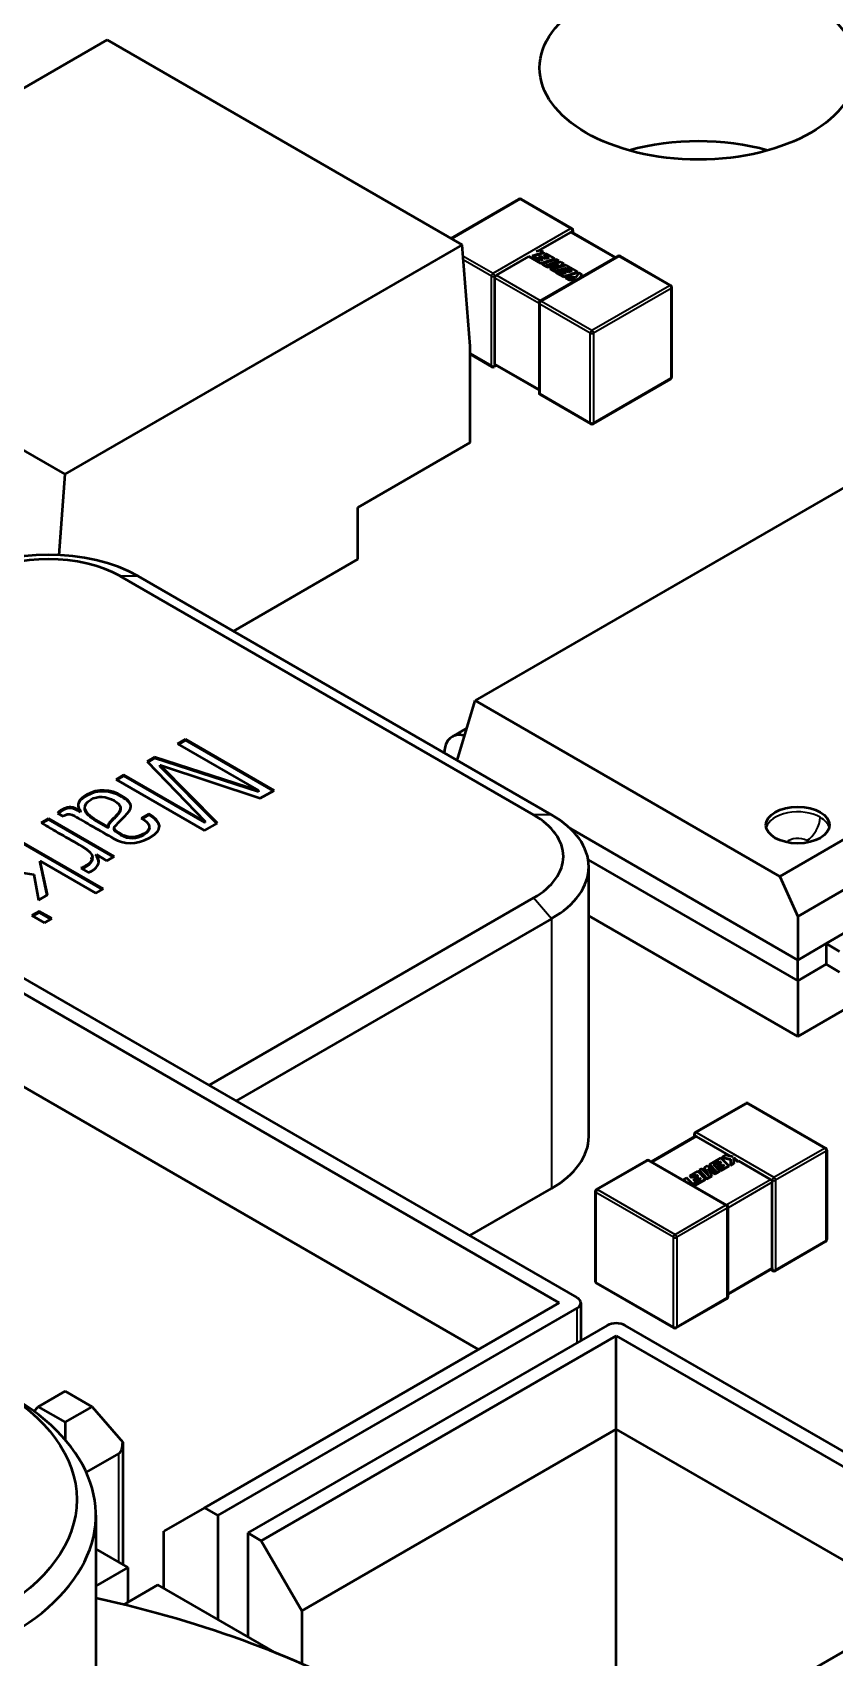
# Model space of a CAD drawing. Header units: millimetres. Extents: x -106 to 841, y -50 to 594.
# Drawn here: x 614.82 to 621.13, y 232.07 to 244.85 of the extents above; entities that cross this region are included whole.
import ezdxf

# ---------------------------------------------------------------- set-up
doc = ezdxf.new("R2010")
doc.units = ezdxf.units.MM
doc.layers.add('Visible (ISO)', color=7, linetype='Continuous', lineweight=50)
doc.layers.add('Visible Narrow (ISO)', color=7, linetype='Continuous', lineweight=35)

msp = doc.modelspace()

# ---------------------------------------------------------------- linework, layer by layer
at = {"layer": 'Visible (ISO)'}
for p, q in [((667.185, 258.66), (619.031, 230.859)), ((612.283, 242.989), (615.41, 244.794)), ((615.41, 244.794), (618.203, 243.181)), ((618.115, 243.232), (618.65, 243.541)), ((618.669, 243.541), (619.067, 243.311)), ((618.805, 243.134), (619.057, 243.28)), ((619.066, 243.281), (619.411, 243.082)), ((619.076, 243.275), (619.076, 243.295)), ((618.203, 243.181), (615.076, 241.376)), ((618.266, 242.385), (618.203, 243.181)), ((618.474, 242.943), (618.727, 243.089)), ((618.726, 243.093), (618.822, 243.038)), ((618.727, 243.089), (618.822, 243.034)), ((618.754, 243.096), (618.843, 243.124)), ((618.78, 243.081), (618.754, 243.096)), ((618.759, 243.094), (618.843, 243.12)), ((618.818, 243.138), (618.787, 243.128)), ((618.823, 243.093), (618.803, 243.086)), ((618.803, 243.086), (618.803, 243.082)), ((618.803, 243.086), (618.839, 243.065)), ((618.843, 243.124), (618.818, 243.138)), ((618.818, 242.74), (619.428, 243.092)), ((618.859, 243.072), (618.823, 243.093)), ((618.843, 243.124), (618.843, 243.12)), ((618.867, 243.11), (618.847, 243.103)), ((618.847, 243.103), (618.847, 243.099)), ((618.847, 243.103), (618.887, 243.08)), ((618.847, 243.099), (618.882, 243.079)), ((618.932, 243.073), (618.867, 243.11)), ((619.447, 243.092), (619.844, 242.862)), ((612.283, 242.989), (615.076, 241.376)), ((618.819, 243.059), (618.78, 243.081)), ((618.803, 243.082), (618.835, 243.064)), ((618.839, 243.065), (618.819, 243.059)), ((618.822, 243.038), (618.932, 243.073)), ((618.822, 243.034), (618.932, 243.069)), ((618.822, 243.038), (618.822, 243.034)), ((618.942, 243.067), (618.832, 243.032)), ((618.832, 243.032), (618.87, 243.011)), ((618.832, 243.032), (618.832, 243.028)), ((618.832, 243.028), (618.87, 243.006)), ((618.887, 243.08), (618.859, 243.072)), ((618.866, 243.023), (618.963, 243.055)), ((618.982, 243.044), (618.866, 243.023)), ((618.87, 243.011), (618.961, 243.028)), ((618.87, 243.006), (618.948, 243.022)), ((618.87, 243.011), (618.87, 243.006)), ((618.894, 243.028), (618.963, 243.051)), ((618.961, 243.028), (618.897, 242.995)), ((618.897, 242.995), (618.897, 242.991)), ((618.897, 242.995), (618.933, 242.974)), ((618.897, 242.991), (618.933, 242.97)), ((618.924, 242.99), (619.004, 243.031)), ((619.022, 243.021), (618.924, 242.99)), ((618.932, 243.073), (618.932, 243.069)), ((618.933, 242.974), (619.021, 243.002)), ((618.933, 242.97), (619.021, 242.998)), ((618.933, 242.974), (618.933, 242.97)), ((618.962, 242.976), (618.941, 242.969)), ((618.941, 242.969), (618.941, 242.965)), ((618.941, 242.969), (619.004, 242.933)), ((618.941, 242.965), (619.004, 242.929)), ((618.963, 243.055), (618.942, 243.067)), ((618.945, 242.996), (619.004, 243.027)), ((619.001, 242.954), (618.962, 242.976)), ((618.963, 243.055), (618.963, 243.051)), ((619.004, 243.031), (618.982, 243.044)), ((619.005, 242.988), (618.985, 242.981)), ((618.985, 242.981), (618.985, 242.977)), ((618.985, 242.981), (619.021, 242.96)), ((618.985, 242.977), (619.017, 242.959)), ((619.021, 242.96), (619.001, 242.954)), ((619.004, 243.031), (619.004, 243.027)), ((619.004, 242.933), (619.114, 242.968)), ((619.004, 242.929), (619.114, 242.964)), ((619.041, 242.966), (619.005, 242.988)), ((619.021, 243.002), (619.021, 242.998)), ((619.021, 243.002), (619.069, 242.975)), ((619.021, 242.998), (619.064, 242.974)), ((619.114, 242.968), (619.022, 243.021)), ((619.069, 242.975), (619.041, 242.966)), ((619.123, 242.962), (619.096, 242.925)), ((619.114, 242.968), (619.114, 242.964)), ((619.149, 242.947), (619.123, 242.962)), ((618.46, 242.935), (618.464, 242.933)), ((618.46, 242.246), (618.46, 242.92)), ((619.004, 242.933), (619.004, 242.929)), ((619.017, 242.925), (619.017, 242.921)), ((619.096, 242.925), (619.017, 242.925)), ((619.017, 242.925), (619.045, 242.909)), ((619.017, 242.921), (619.045, 242.905)), ((619.045, 242.909), (619.045, 242.905)), ((619.045, 242.909), (619.111, 242.909)), ((619.045, 242.905), (619.104, 242.905)), ((619.103, 242.904), (619.071, 242.894)), ((619.071, 242.894), (619.071, 242.89)), ((619.071, 242.894), (619.078, 242.89)), ((619.071, 242.89), (619.075, 242.888)), ((619.127, 242.918), (619.149, 242.947)), ((619.133, 242.921), (619.149, 242.943)), ((619.149, 242.947), (619.149, 242.943)), ((619.854, 242.142), (619.854, 242.846)), ((618.809, 242.723), (618.809, 242.019)), ((618.266, 241.626), (618.266, 242.385)), ((618.266, 242.322), (618.438, 242.222)), ((618.474, 242.232), (618.457, 242.222)), ((618.464, 242.238), (618.809, 242.039)), ((619.234, 241.773), (619.844, 242.125)), ((618.818, 242.003), (619.216, 241.773)), ((617.382, 241.115), (618.266, 241.626)), ((621.551, 241.469), (618.307, 239.596)), ((615.076, 241.376), (615.03, 240.741)), ((617.382, 240.707), (617.382, 241.115)), ((617.382, 240.707), (616.403, 240.142)), ((618.766, 238.696), (615.513, 240.574)), ((615.655, 240.574), (618.907, 238.696)), ((620.703, 238.212), (623.947, 240.086)), ((624.149, 239.806), (620.844, 237.897)), ((618.163, 239.125), (618.307, 239.596)), ((618.307, 239.596), (620.703, 238.212)), ((618.124, 239.31), (618.24, 239.378)), ((616.027, 239.291), (615.964, 239.255)), ((615.964, 239.255), (616.601, 238.887)), ((616.027, 239.283), (615.971, 239.251)), ((616.723, 238.889), (616.027, 239.291)), ((616.027, 239.283), (616.027, 239.291)), ((616.715, 238.885), (616.027, 239.283)), ((615.783, 239.15), (615.724, 239.116)), ((615.783, 239.142), (615.729, 239.111)), ((616.6, 238.886), (615.783, 239.15)), ((615.783, 239.142), (615.783, 239.15)), ((616.6, 238.878), (615.783, 239.142)), ((615.542, 239.011), (615.48, 238.975)), ((615.542, 239.003), (615.487, 238.971)), ((616.179, 238.643), (615.542, 239.011)), ((615.542, 239.003), (615.542, 239.011)), ((616.179, 238.635), (615.542, 239.003)), ((615.724, 239.116), (616.181, 238.644)), ((615.827, 239.086), (615.829, 239.087)), ((616.277, 238.632), (615.827, 239.086)), ((615.827, 239.077), (615.827, 239.086)), ((616.272, 238.629), (615.827, 239.077)), ((615.829, 239.087), (616.614, 238.827)), ((615.48, 238.975), (616.175, 238.573)), ((616.601, 238.887), (616.6, 238.886)), ((616.6, 238.878), (616.6, 238.886)), ((616.601, 238.879), (616.6, 238.878)), ((616.601, 238.879), (616.601, 238.887)), ((616.614, 238.827), (616.723, 238.889)), ((615.234, 238.746), (615.234, 238.754)), ((615.515, 238.74), (615.515, 238.749)), ((614.948, 238.668), (614.89, 238.634)), ((614.948, 238.66), (614.897, 238.63)), ((615.465, 238.369), (614.948, 238.668)), ((614.948, 238.66), (614.948, 238.668)), ((615.458, 238.365), (614.948, 238.66)), ((615.02, 238.71), (615.063, 238.685)), ((615.201, 238.727), (615.199, 238.726)), ((615.199, 238.718), (615.199, 238.726)), ((615.201, 238.719), (615.199, 238.718)), ((615.201, 238.719), (615.201, 238.727)), ((615.419, 238.602), (615.309, 238.666)), ((615.419, 238.594), (615.309, 238.657)), ((615.737, 238.704), (615.678, 238.67)), ((615.737, 238.696), (615.685, 238.666)), ((615.737, 238.696), (615.737, 238.704)), ((616.175, 238.573), (616.277, 238.632)), ((616.181, 238.644), (616.179, 238.643)), ((616.179, 238.635), (616.179, 238.643)), ((616.181, 238.636), (616.179, 238.635)), ((616.181, 238.636), (616.181, 238.644)), ((615.38, 238.114), (614.684, 238.516)), ((615.373, 238.11), (614.684, 238.507)), ((615.421, 238.603), (615.419, 238.602)), ((615.419, 238.594), (615.419, 238.602)), ((615.421, 238.595), (615.419, 238.594)), ((615.421, 238.595), (615.421, 238.603)), ((615.466, 238.583), (615.466, 238.592)), ((615.742, 238.592), (615.742, 238.6)), ((620.844, 237.554), (619.055, 238.588)), ((615.286, 238.351), (615.286, 238.36)), ((615.324, 238.382), (615.325, 238.383)), ((615.324, 238.373), (615.324, 238.382)), ((615.325, 238.383), (615.407, 238.335)), ((615.407, 238.335), (615.465, 238.369)), ((614.323, 238.307), (614.832, 238.226)), ((614.832, 238.226), (614.869, 238.025)), ((614.884, 238.331), (614.885, 238.332)), ((614.941, 238.066), (614.884, 238.331)), ((614.884, 238.323), (614.884, 238.331)), ((614.939, 238.065), (614.884, 238.323)), ((614.885, 238.332), (615.321, 238.08)), ((615.204, 238.276), (615.262, 238.243)), ((619.196, 238.343), (620.844, 237.391)), ((619.2, 236.165), (619.2, 238.288)), ((615.321, 238.08), (615.38, 238.114)), ((620.703, 238.212), (620.844, 237.897)), ((614.869, 238.025), (614.941, 238.066)), ((616.213, 236.569), (618.766, 238.043)), ((619.109, 234.897), (613.947, 237.877)), ((614.875, 237.937), (614.816, 237.903)), ((614.816, 237.903), (614.916, 237.846)), ((614.875, 237.929), (614.823, 237.899)), ((614.974, 237.88), (614.875, 237.937)), ((614.875, 237.929), (614.875, 237.937)), ((614.967, 237.876), (614.875, 237.929)), ((614.916, 237.846), (614.974, 237.88)), ((618.907, 237.879), (616.425, 236.446)), ((620.844, 236.953), (619.2, 237.902)), ((620.844, 237.897), (620.844, 237.554)), ((613.877, 237.795), (618.968, 234.856)), ((621.321, 237.83), (621.067, 237.683)), ((621.067, 237.683), (620.844, 237.554)), ((621.067, 237.683), (621.067, 237.52)), ((621.173, 237.622), (621.067, 237.683)), ((620.844, 237.391), (620.844, 237.554)), ((620.844, 237.391), (621.067, 237.52)), ((621.173, 237.458), (621.067, 237.52)), ((620.844, 237.391), (620.844, 236.953)), ((621.244, 237.183), (620.844, 236.953)), ((618.331, 234.488), (613.877, 237.06)), ((620.038, 236.197), (620.435, 236.426)), ((620.454, 236.426), (621.064, 236.074)), ((620.028, 236.181), (620.028, 236.161)), ((619.693, 235.968), (620.038, 236.167)), ((620.321, 236.007), (620.047, 236.165)), ((621.073, 236.058), (621.073, 235.354)), ((619.26, 235.748), (619.658, 235.977)), ((620.286, 235.625), (619.676, 235.977)), ((620.131, 235.935), (620.109, 235.922)), ((620.109, 235.922), (620.109, 235.918)), ((620.109, 235.922), (620.145, 235.855)), ((620.203, 235.889), (620.131, 235.935)), ((620.24, 235.998), (620.149, 235.945)), ((620.149, 235.945), (620.149, 235.941)), ((620.149, 235.945), (620.203, 235.889)), ((620.149, 235.941), (620.193, 235.895)), ((620.181, 235.945), (620.228, 235.972)), ((620.23, 235.893), (620.181, 235.945)), ((620.183, 235.942), (620.228, 235.968)), ((620.243, 235.956), (620.206, 235.935)), ((620.206, 235.935), (620.206, 235.931)), ((620.206, 235.935), (620.218, 235.923)), ((620.206, 235.931), (620.218, 235.919)), ((620.218, 235.923), (620.254, 235.945)), ((620.218, 235.919), (620.254, 235.94)), ((620.218, 235.923), (620.218, 235.919)), ((620.265, 235.933), (620.227, 235.91)), ((620.228, 235.972), (620.228, 235.968)), ((620.228, 235.972), (620.243, 235.956)), ((620.228, 235.968), (620.24, 235.955)), ((620.238, 235.898), (620.301, 235.935)), ((620.238, 235.894), (620.301, 235.931)), ((620.301, 235.935), (620.24, 235.998)), ((620.276, 236.018), (620.25, 236.003)), ((620.25, 236.003), (620.25, 235.999)), ((620.25, 236.003), (620.315, 235.988)), ((620.25, 235.999), (620.315, 235.984)), ((620.254, 235.945), (620.254, 235.94)), ((620.254, 235.945), (620.265, 235.933)), ((620.254, 235.94), (620.263, 235.931)), ((620.335, 236.004), (620.276, 236.018)), ((620.301, 235.935), (620.301, 235.931)), ((620.315, 235.988), (620.314, 235.942)), ((620.314, 235.942), (620.342, 235.959)), ((620.314, 235.938), (620.342, 235.954)), ((620.314, 235.942), (620.314, 235.938)), ((620.342, 235.959), (620.342, 235.999)), ((620.346, 235.993), (620.342, 235.995)), ((620.342, 235.959), (620.342, 235.954)), ((620.344, 235.998), (620.368, 235.973)), ((620.346, 235.993), (620.368, 235.969)), ((620.368, 235.973), (620.378, 235.979)), ((620.368, 235.969), (620.377, 235.975)), ((620.368, 235.973), (620.368, 235.969)), ((620.63, 235.828), (620.377, 235.975)), ((619.969, 235.841), (619.945, 235.827)), ((619.945, 235.827), (619.945, 235.823)), ((619.945, 235.827), (619.957, 235.816)), ((619.945, 235.823), (619.948, 235.821)), ((620.018, 235.79), (619.969, 235.841)), ((620.058, 235.893), (619.994, 235.856)), ((619.994, 235.856), (619.994, 235.852)), ((619.994, 235.856), (620.006, 235.844)), ((619.994, 235.852), (620.006, 235.84)), ((620.006, 235.844), (620.046, 235.867)), ((620.006, 235.84), (620.046, 235.863)), ((620.006, 235.844), (620.006, 235.84)), ((620.044, 235.805), (620.018, 235.79)), ((620.061, 235.851), (620.024, 235.83)), ((620.024, 235.83), (620.024, 235.826)), ((620.024, 235.83), (620.036, 235.818)), ((620.024, 235.826), (620.036, 235.814)), ((620.026, 235.776), (620.119, 235.83)), ((620.029, 235.774), (620.119, 235.825)), ((620.036, 235.818), (620.072, 235.839)), ((620.036, 235.814), (620.072, 235.835)), ((620.036, 235.818), (620.036, 235.814)), ((620.083, 235.828), (620.044, 235.805)), ((620.046, 235.867), (620.046, 235.863)), ((620.046, 235.867), (620.061, 235.851)), ((620.046, 235.863), (620.058, 235.85)), ((620.119, 235.83), (620.058, 235.893)), ((620.09, 235.911), (620.069, 235.899)), ((620.069, 235.899), (620.069, 235.895)), ((620.069, 235.899), (620.129, 235.835)), ((620.069, 235.895), (620.129, 235.831)), ((620.072, 235.839), (620.072, 235.835)), ((620.072, 235.839), (620.083, 235.828)), ((620.072, 235.835), (620.081, 235.826)), ((620.145, 235.855), (620.09, 235.911)), ((620.109, 235.918), (620.14, 235.86)), ((620.119, 235.83), (620.119, 235.825)), ((620.129, 235.835), (620.167, 235.857)), ((620.129, 235.831), (620.167, 235.853)), ((620.129, 235.835), (620.129, 235.831)), ((620.167, 235.857), (620.136, 235.91)), ((620.136, 235.91), (620.194, 235.873)), ((620.14, 235.903), (620.194, 235.868)), ((620.167, 235.857), (620.167, 235.853)), ((620.194, 235.873), (620.23, 235.893)), ((620.194, 235.868), (620.23, 235.889)), ((620.194, 235.873), (620.194, 235.868)), ((620.227, 235.91), (620.227, 235.906)), ((620.227, 235.91), (620.238, 235.898)), ((620.227, 235.906), (620.238, 235.894)), ((620.23, 235.893), (620.23, 235.889)), ((620.238, 235.898), (620.238, 235.894)), ((620.644, 235.821), (620.64, 235.819)), ((620.644, 235.132), (620.644, 235.806)), ((618.264, 235.385), (618.907, 235.756)), ((619.25, 235.732), (619.25, 235.027)), ((620.296, 234.905), (620.296, 235.609)), ((620.666, 235.108), (621.064, 235.338)), ((620.296, 234.925), (620.64, 235.124)), ((620.647, 235.108), (620.63, 235.118)), ((619.26, 235.011), (619.87, 234.659)), ((618.968, 234.856), (616.175, 233.243)), ((616.281, 233.182), (619.109, 234.815)), ((619.138, 234.856), (619.138, 234.559)), ((619.888, 234.659), (620.286, 234.889)), ((619.345, 234.679), (616.517, 233.046)), ((622.567, 232.9), (619.487, 234.679)), ((616.623, 232.984), (619.416, 234.597)), ((619.416, 234.597), (622.461, 232.839)), ((619.416, 233.862), (619.416, 234.597)), ((615.079, 234.162), (614.866, 234.039)), ((615.291, 234.039), (615.079, 234.162)), ((614.834, 234.002), (614.866, 234.039)), ((614.866, 234.039), (615.079, 233.917)), ((615.079, 233.917), (615.291, 234.039)), ((615.291, 234.039), (615.532, 233.761)), ((615.079, 233.917), (615.079, 233.779)), ((615.532, 233.761), (615.532, 232.798)), ((619.416, 233.862), (616.941, 232.433)), ((619.416, 231.081), (619.416, 233.862)), ((621.825, 232.472), (619.416, 233.862)), ((615.503, 233.672), (615.245, 233.523)), ((616.175, 233.243), (615.856, 233.059)), ((616.175, 233.243), (616.281, 233.182)), ((615.321, 233.186), (615.321, 230.165)), ((616.281, 233.182), (616.281, 232.365)), ((615.856, 232.61), (615.856, 233.059)), ((616.517, 233.046), (616.623, 232.984)), ((616.517, 233.046), (616.517, 232.229)), ((616.941, 232.433), (616.623, 232.984)), ((615.574, 232.774), (615.321, 232.92)), ((615.321, 232.628), (615.574, 232.774)), ((615.574, 232.501), (615.574, 232.774)), ((615.81, 232.637), (615.539, 232.481)), ((616.746, 232.097), (615.81, 232.637)), ((616.941, 232.433), (616.941, 232.015))]:
    msp.add_line(p, q, dxfattribs=at)
for centre, start, end in [((618.659, 243.525), 60, 120), ((619.057, 243.295), 360, 60), ((619.437, 243.076), 60, 120), ((619.835, 242.846), 360, 60), ((618.827, 242.723), 120, 180), ((618.447, 242.239), 240, 300), ((619.835, 242.142), 300, 360), ((618.827, 242.019), 180, 240), ((619.225, 241.79), 240, 300), ((620.445, 236.41), 60, 120), ((620.047, 236.181), 120, 180), ((621.055, 236.058), 0, 60), ((619.667, 235.961), 60, 120), ((619.269, 235.732), 120, 180), ((620.277, 235.609), 0, 60), ((621.055, 235.354), 300, 0), ((619.269, 235.027), 180, 240), ((620.657, 235.124), 240, 300), ((620.277, 234.905), 300, 0), ((619.879, 234.675), 240, 300)]:
    msp.add_arc(centre, 0.0187, start, end, dxfattribs=at)
for centre, major_axis in [((620.063, 244.574), (-1.25, 0)), ((620.844, 238.616), (-0.25, 0)), ((613.021, 233.308), (2.15, 0))]:
    msp.add_ellipse(centre, major_axis=major_axis, ratio=0.57735, dxfattribs=at)
for centre, major_axis, ratio, start_param, end_param in [((620.063, 243.275), (-1.25, 0), 0.57735, 4.261946, 5.162832), ((619.057, 243.295), (-0.0132, -0.0229), 0.57735, 1.273545, 1.570796), ((618.447, 242.239), (0.0132, 0.0229), 0.57735, 4.712389, 5.00964), ((614.948, 240.165), (-1, 0), 0.57735, 3.926991, 5.497787), ((614.948, 240.247), (-0.8, 0), 0.57735, 3.926991, 5.497787), ((618.274, 239.051), (-0.15, 0.26), 0.57735, 5.744587, 7.023888), ((618.2, 238.369), (0.8, 0), 0.57735, 5.497787, 7.068584), ((618.2, 238.288), (1, 0), 0.57735, 5.497787, 7.068584), ((618.2, 236.165), (1, 0), 0.57735, 5.497787, 6.283185), ((620.047, 236.181), (-0.0132, 0.0229), 0.57735, 1.570796, 1.868048), ((620.657, 235.124), (0.0132, -0.0229), 0.57735, 4.415138, 4.712389), ((619.038, 234.856), (0.1, 0), 0.57735, 5.497787, 7.068584), ((619.416, 234.638), (-0.1, 0), 0.57735, 3.926991, 5.497787), ((613.021, 233.186), (-2.3, 0), 0.57735, 5.497787, 10.210176), ((615.432, 233.876), (-0.065, 0.207), 0.368972, 3.224167, 4.009565), ((613.021, 229.022), (-6.5, 0), 0.57735, 3.926991, 4.350709)]:
    msp.add_ellipse(centre, major_axis=major_axis, ratio=ratio, start_param=start_param, end_param=end_param, dxfattribs=at)
for points in [[(619.057, 243.28), (619.061, 243.282), (619.064, 243.282), (619.066, 243.281)], [(618.46, 242.92), (618.46, 242.924), (618.462, 242.929), (618.464, 242.933)], [(618.464, 242.933), (618.467, 242.937), (618.47, 242.941), (618.474, 242.943)], [(618.464, 242.238), (618.462, 242.239), (618.46, 242.242), (618.46, 242.246)], [(615.309, 238.657), (615.258, 238.687), (615.234, 238.717), (615.234, 238.746)], [(615.821, 238.604), (615.818, 238.635), (615.789, 238.665), (615.737, 238.696)], [(615.343, 238.326), (615.342, 238.342), (615.336, 238.357), (615.324, 238.373)], [(620.038, 236.167), (620.04, 236.168), (620.043, 236.167), (620.047, 236.165)], [(620.63, 235.828), (620.634, 235.826), (620.637, 235.823), (620.64, 235.819)], [(620.64, 235.819), (620.642, 235.814), (620.644, 235.81), (620.644, 235.806)], [(620.644, 235.132), (620.644, 235.128), (620.642, 235.125), (620.64, 235.124)]]:
    msp.add_open_spline(points, degree=3, dxfattribs=at)
for points, knots in [([(615.678, 238.67), (615.753, 238.627), (615.766, 238.586), (615.696, 238.546), (615.642, 238.515), (615.583, 238.507), (615.517, 238.546), (615.457, 238.58), (615.455, 238.592), (615.485, 238.621), (615.51, 238.646), (615.536, 238.674), (615.564, 238.703), (615.625, 238.766), (615.596, 238.805), (615.524, 238.846), (615.435, 238.897), (615.338, 238.906), (615.248, 238.854), (615.189, 238.82), (615.157, 238.779), (615.201, 238.727)], [0, 0, 0, 0, 0.0769803, 0.0769803, 0.0769803, 0.1361174, 0.1361174, 0.1361174, 0.1896701, 0.1896701, 0.1896701, 0.2373514, 0.2373514, 0.2373514, 0.3226072, 0.3226072, 0.3226072, 0.4292161, 0.4292161, 0.4292161, 0.4981019, 0.4981019, 0.4981019, 0.4981019]), ([(615.597, 238.758), (615.596, 238.788), (615.568, 238.812), (615.524, 238.838), (615.435, 238.889), (615.338, 238.898), (615.248, 238.846), (615.21, 238.824), (615.183, 238.799), (615.181, 238.77)], [0.2698069, 0.2698069, 0.2698069, 0.2698069, 0.3226072, 0.3226072, 0.3226072, 0.4292161, 0.4292161, 0.4292161, 0.4738356, 0.4738356, 0.4738356, 0.4738356]), ([(615.199, 238.726), (615.194, 238.729), (615.188, 238.732), (615.182, 238.736), (615.122, 238.771), (615.093, 238.757), (615.052, 238.735), (615.049, 238.733), (615.045, 238.732), (615.042, 238.73), (615.035, 238.726), (615.028, 238.719), (615.02, 238.71)], [0.49891826, 0.49891826, 0.49891826, 0.49891826, 0.5059802, 0.5059802, 0.5059802, 0.55770001, 0.55770001, 0.55770001, 0.56190653, 0.56190653, 0.56190653, 0.56974609, 0.56974609, 0.56974609, 0.56974609]), ([(615.199, 238.718), (615.194, 238.721), (615.188, 238.724), (615.182, 238.728), (615.122, 238.762), (615.093, 238.749), (615.052, 238.727), (615.049, 238.725), (615.045, 238.723), (615.042, 238.721), (615.037, 238.718), (615.031, 238.714), (615.025, 238.707)], [0.49891826, 0.49891826, 0.49891826, 0.49891826, 0.5059802, 0.5059802, 0.5059802, 0.55770001, 0.55770001, 0.55770001, 0.56190653, 0.56190653, 0.56190653, 0.56803438, 0.56803438, 0.56803438, 0.56803438]), ([(615.309, 238.666), (615.216, 238.72), (615.213, 238.777), (615.284, 238.818), (615.334, 238.848), (615.404, 238.843), (615.465, 238.808), (615.529, 238.771), (615.527, 238.737), (615.484, 238.694), (615.473, 238.683), (615.46, 238.67), (615.449, 238.659), (615.432, 238.642), (615.409, 238.618), (615.421, 238.603)], [0, 0, 0, 0, 0.2811585, 0.2811585, 0.2811585, 0.4814609, 0.4814609, 0.4814609, 0.6876055, 0.6876055, 0.6876055, 0.7523797, 0.7523797, 0.7523797, 0.850332, 0.850332, 0.850332, 0.850332]), ([(615.515, 238.741), (615.515, 238.724), (615.504, 238.706), (615.484, 238.686), (615.473, 238.675), (615.46, 238.662), (615.449, 238.651), (615.436, 238.638), (615.421, 238.622), (615.418, 238.609)], [0.5925592, 0.5925592, 0.5925592, 0.5925592, 0.6876055, 0.6876055, 0.6876055, 0.7523797, 0.7523797, 0.7523797, 0.8237921, 0.8237921, 0.8237921, 0.8237921]), ([(614.89, 238.634), (614.992, 238.575), (615.095, 238.516), (615.212, 238.448), (615.328, 238.381), (615.303, 238.336), (615.245, 238.297), (615.242, 238.295), (615.238, 238.293), (615.235, 238.291), (615.226, 238.286), (615.215, 238.281), (615.204, 238.276)], [0.0380283, 0.0380283, 0.0380283, 0.0380283, 0.238569, 0.238569, 0.238569, 0.3810777, 0.3810777, 0.3810777, 0.3888432, 0.3888432, 0.3888432, 0.40781, 0.40781, 0.40781, 0.40781]), ([(615.063, 238.685), (615.069, 238.689), (615.075, 238.692), (615.08, 238.695), (615.103, 238.708), (615.129, 238.702), (615.153, 238.688), (615.23, 238.643), (615.359, 238.569), (615.459, 238.511), (615.541, 238.464), (615.636, 238.455), (615.743, 238.516), (615.853, 238.58), (615.843, 238.643), (615.737, 238.704)], [0.5887266, 0.5887266, 0.5887266, 0.5887266, 0.5960062, 0.5960062, 0.5960062, 0.6248411, 0.6248411, 0.6248411, 0.7567915, 0.7567915, 0.7567915, 0.8637624, 0.8637624, 0.8637624, 0.9742845, 0.9742845, 0.9742845, 0.9742845]), ([(615.742, 238.592), (615.742, 238.574), (615.727, 238.556), (615.696, 238.537), (615.642, 238.506), (615.583, 238.499), (615.517, 238.537), (615.481, 238.558), (615.466, 238.571), (615.466, 238.583)], [0.0424586, 0.0424586, 0.0424586, 0.0424586, 0.0769803, 0.0769803, 0.0769803, 0.1361174, 0.1361174, 0.1361174, 0.1680663, 0.1680663, 0.1680663, 0.1680663]), ([(615.294, 238.353), (615.294, 238.329), (615.273, 238.308), (615.245, 238.289), (615.242, 238.287), (615.238, 238.285), (615.235, 238.283), (615.228, 238.279), (615.22, 238.275), (615.212, 238.272)], [0.31123655, 0.31123655, 0.31123655, 0.31123655, 0.38107772, 0.38107772, 0.38107772, 0.38884318, 0.38884318, 0.38884318, 0.40321023, 0.40321023, 0.40321023, 0.40321023]), ([(615.262, 238.243), (615.271, 238.245), (615.279, 238.248), (615.347, 238.288), (615.359, 238.335), (615.324, 238.382)], [0.4458383, 0.4458383, 0.4458383, 0.4458383, 0.4585919, 0.4585919, 0.5708234, 0.5708234, 0.5708234, 0.5708234])]:
    msp.add_open_spline(points, degree=3, knots=knots, dxfattribs=at)
at = {"layer": 'Visible Narrow (ISO)'}
for p, q in [((618.659, 243.54), (618.121, 243.229)), ((619.057, 243.31), (618.659, 243.54)), ((618.447, 242.958), (619.057, 243.31)), ((619.405, 243.079), (619.057, 243.28)), ((618.209, 243.095), (618.447, 242.958)), ((619.437, 243.091), (618.827, 242.739)), ((619.835, 242.861), (619.437, 243.091)), ((618.434, 242.935), (618.212, 243.063)), ((618.434, 242.231), (618.434, 242.935)), ((618.809, 242.719), (618.46, 242.92)), ((618.474, 242.943), (618.822, 242.742)), ((619.225, 242.509), (619.835, 242.861)), ((619.848, 242.838), (619.238, 242.486)), ((619.848, 242.134), (619.848, 242.838)), ((619.212, 242.486), (618.814, 242.716)), ((618.814, 242.716), (618.814, 242.012)), ((618.827, 242.739), (619.225, 242.509)), ((619.212, 241.782), (619.212, 242.486)), ((619.238, 242.486), (619.238, 241.782)), ((618.266, 242.328), (618.434, 242.231)), ((618.46, 242.246), (618.809, 242.045)), ((619.238, 241.782), (619.848, 242.134)), ((618.814, 242.012), (619.212, 241.782)), ((615.655, 240.574), (615.513, 240.574)), ((615.309, 238.657), (615.309, 238.666)), ((618.907, 238.696), (618.766, 238.696)), ((618.907, 237.879), (618.766, 238.043)), ((618.907, 237.879), (618.907, 235.756)), ((620.445, 236.426), (620.047, 236.196)), ((621.055, 236.073), (620.445, 236.426)), ((620.047, 236.196), (620.657, 235.844)), ((620.047, 236.165), (619.699, 235.964)), ((620.657, 235.844), (621.055, 236.073)), ((621.068, 236.05), (620.67, 235.821)), ((621.068, 235.346), (621.068, 236.05)), ((619.667, 235.976), (619.269, 235.747)), ((620.277, 235.624), (619.667, 235.976)), ((620.282, 235.628), (620.63, 235.828)), ((620.644, 235.806), (620.296, 235.605)), ((620.67, 235.821), (620.67, 235.117)), ((619.866, 235.372), (619.256, 235.724)), ((619.256, 235.724), (619.256, 235.02)), ((619.269, 235.747), (619.879, 235.395)), ((619.879, 235.395), (620.277, 235.624)), ((620.29, 235.601), (619.892, 235.372)), ((620.29, 234.897), (620.29, 235.601)), ((619.866, 234.667), (619.866, 235.372)), ((619.892, 235.372), (619.892, 234.667)), ((620.67, 235.117), (621.068, 235.346)), ((620.296, 234.931), (620.644, 235.132)), ((619.256, 235.02), (619.866, 234.667)), ((619.109, 234.542), (619.109, 234.815)), ((619.892, 234.667), (620.29, 234.897)), ((615.503, 232.815), (615.503, 233.672))]:
    msp.add_line(p, q, dxfattribs=at)
for centre, major_axis, start_param, end_param in [((618.659, 243.525), (-0.0094, 0.0162), 5.497787, 6.283185), ((618.659, 243.525), (0.0094, 0.0162), 0, 0.785398), ((619.057, 243.295), (0.0094, 0.0162), 0, 0.785398), ((619.057, 243.295), (0.0094, -0.0162), 0.785398, 2.356194), ((619.057, 243.295), (0.0187, 0), 5.497787, 6.283185), ((619.437, 243.076), (-0.0094, 0.0162), 5.497787, 6.283185), ((619.437, 243.076), (0.0094, 0.0162), 0, 0.785398), ((618.447, 242.943), (0.0094, 0.0162), 0.785398, 2.356194), ((618.447, 242.943), (-0.0094, 0.0162), 3.926991, 5.497787), ((618.447, 242.943), (0.0187, 0), 3.926991, 5.497787), ((619.835, 242.846), (0.0094, 0.0162), 0, 0.785398), ((619.835, 242.846), (0.0094, -0.0162), 0.785398, 2.356194), ((619.835, 242.846), (0.0187, 0), 5.497787, 6.283185), ((618.827, 242.723), (-0.0187, 0), 0, 0.785398), ((618.827, 242.723), (0.0094, 0.0162), 0.785398, 2.356194), ((618.827, 242.723), (-0.0094, 0.0162), 5.497787, 6.283185), ((619.225, 242.494), (0.0094, 0.0162), 0.785398, 2.356194), ((619.225, 242.494), (-0.0187, 0), 0.785398, 2.356195), ((619.225, 242.494), (-0.0094, 0.0162), 3.926991, 5.497787), ((618.447, 242.239), (-0.0094, -0.0162), 5.497787, 6.283185), ((618.447, 242.239), (0.0187, 0), 3.926991, 5.497787), ((618.447, 242.239), (0.0094, -0.0162), 0, 0.785398), ((619.835, 242.142), (0.0094, -0.0162), 0, 0.785398), ((619.835, 242.142), (0.0187, 0), 5.497787, 6.283185), ((618.827, 242.019), (-0.0187, 0), 0, 0.785398), ((618.827, 242.019), (-0.0094, -0.0162), 5.497787, 6.283185), ((619.225, 241.79), (-0.0187, 0), 0.785398, 2.356195), ((619.225, 241.79), (-0.0094, -0.0162), 5.497787, 6.283185), ((619.225, 241.79), (0.0094, -0.0162), 0, 0.785398), ((620.844, 238.575), (-0.25, 0), 3.926991, 6.141288), ((620.915, 238.616), (0.075, 0.13), 3.926991, 5.497787), ((620.844, 238.575), (0.25, 0), 0.141897, 0.785398), ((620.844, 238.453), (-0.1, 0), 3.926991, 5.775523), ((620.844, 238.453), (-0.1, 0), 3.649255, 3.926991), ((620.445, 236.41), (-0.0094, 0.0162), 5.497787, 6.283185), ((620.445, 236.41), (0.0094, 0.0162), 0, 0.785398), ((620.047, 236.181), (-0.0187, 0), 0, 0.785398), ((620.047, 236.181), (0.0094, 0.0162), 0.785398, 2.356194), ((620.047, 236.181), (-0.0094, 0.0162), 5.497787, 6.283185), ((621.055, 236.058), (0.0094, 0.0162), 0, 0.785398), ((621.055, 236.058), (-0.0094, 0.0162), 3.926991, 5.497787), ((621.055, 236.058), (0.0187, 0), 5.497787, 6.283185), ((619.667, 235.961), (-0.0094, 0.0162), 5.497787, 6.283185), ((619.667, 235.961), (0.0094, 0.0162), 0, 0.785398), ((620.657, 235.828), (-0.0094, -0.0162), 3.926991, 5.497787), ((620.657, 235.828), (-0.0187, 0), 0.785398, 2.356195), ((620.657, 235.828), (-0.0094, 0.0162), 3.926991, 5.497787), ((619.269, 235.732), (-0.0187, 0), 0, 0.785398), ((619.269, 235.732), (-0.0094, -0.0162), 3.926991, 5.497787), ((619.269, 235.732), (-0.0094, 0.0162), 5.497787, 6.283185), ((620.277, 235.609), (0.0094, 0.0162), 0, 0.785398), ((620.277, 235.609), (-0.0094, 0.0162), 3.926991, 5.497787), ((620.277, 235.609), (0.0187, 0), 5.497787, 6.283185), ((619.879, 235.379), (0.0094, 0.0162), 0.785398, 2.356194), ((619.879, 235.379), (0.0187, 0), 3.926991, 5.497787), ((619.879, 235.379), (-0.0094, 0.0162), 3.926991, 5.497787), ((621.055, 235.354), (0.0094, -0.0162), 0, 0.785398), ((621.055, 235.354), (0.0187, 0), 5.497787, 6.283185), ((619.269, 235.027), (-0.0187, 0), 0, 0.785398), ((620.657, 235.124), (-0.0094, -0.0162), 5.497787, 6.283185), ((620.657, 235.124), (-0.0187, 0), 0.785398, 2.356195), ((620.657, 235.124), (0.0094, -0.0162), 0, 0.785398), ((619.269, 235.027), (-0.0094, -0.0162), 5.497787, 6.283185), ((620.277, 234.905), (0.0187, 0), 5.497787, 6.283185), ((620.277, 234.905), (0.0094, -0.0162), 0, 0.785398), ((619.879, 234.675), (-0.0094, -0.0162), 5.497787, 6.283185), ((619.879, 234.675), (0.0187, 0), 3.926991, 5.497787), ((619.879, 234.675), (0.0094, -0.0162), 0, 0.785398)]:
    msp.add_ellipse(centre, major_axis=major_axis, ratio=0.57735, start_param=start_param, end_param=end_param, dxfattribs=at)

doc.saveas('drawing.dxf')
